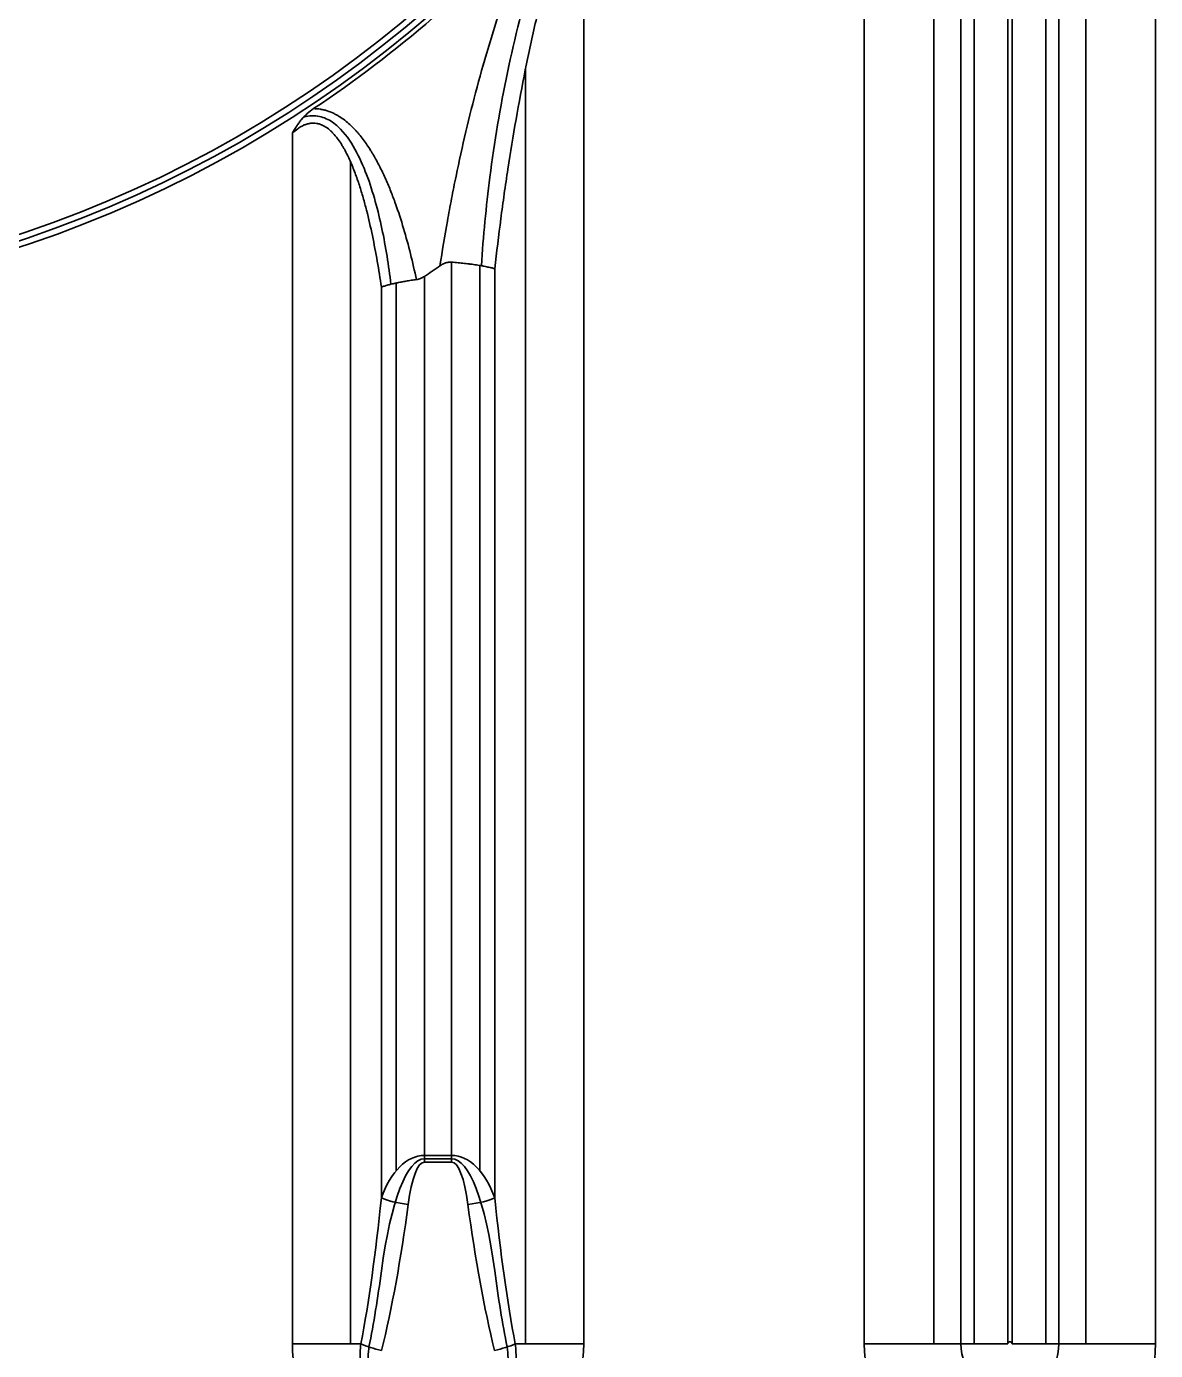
# Model space of a CAD drawing. Header units: millimetres. Extents: x 126 to 861, y 86 to 521.
# Drawn here: x 447.4 to 483.11, y 256.11 to 298 of the extents above; entities that cross this region are included whole.
import ezdxf

# ---------------------------------------------------------------- set-up
doc = ezdxf.new("R2010")
doc.units = ezdxf.units.MM
doc.layers.add('10', color=7, linetype='Continuous', true_color=0xffffff)

msp = doc.modelspace()

# ---------------------------------------------------------------- linework, layer by layer
at = {"layer": '10', "color": 7, "linetype": 'Continuous', "lineweight": 35}
for p, q in [((473.901, 256.318), (473.901, 400.033)), ((476.104, 400.033), (476.104, 256.318)), ((476.958, 256.318), (476.958, 400.033)), ((477.372, 256.318), (477.372, 400.033)), ((478.44, 256.318), (478.44, 400.033)), ((478.574, 400.033), (478.574, 256.318)), ((479.642, 400.033), (479.642, 256.318)), ((480.056, 400.033), (480.056, 256.318)), ((480.911, 256.318), (480.911, 400.033)), ((483.113, 256.318), (483.113, 400.033)), ((465.023, 302.752), (465.023, 256.318)), ((463.185, 256.318), (463.185, 296.66)), ((455.811, 256.318), (455.811, 294.625)), ((457.649, 293.712), (457.649, 256.318)), ((460.847, 262.281), (460.847, 290.541)), ((461.738, 290.434), (461.738, 261.802)), ((462.211, 290.332), (462.211, 260.937)), ((459.096, 261.802), (459.096, 289.882)), ((459.987, 290.091), (459.987, 262.281)), ((458.624, 260.937), (458.624, 289.75)), ((459.987, 262.073), (459.987, 262.281)), ((459.987, 262.281), (460.847, 262.281)), ((460.847, 262.281), (460.847, 262.073)), ((460.847, 262.176), (459.987, 262.176)), ((460.847, 262.073), (459.987, 262.073)), ((455.811, 256.318), (457.977, 256.318)), ((465.023, 256.318), (462.858, 256.318)), ((473.901, 256.318), (476.958, 256.318)), ((478.44, 256.318), (476.958, 256.318)), ((478.574, 256.318), (480.056, 256.318)), ((483.113, 256.318), (480.056, 256.318))]:
    msp.add_line(p, q, dxfattribs=at)
for centre, radius, start, end in [((435.292, 327.17), 37.663, 270, 360), ((435.292, 327.17), 38.051, 270, 360), ((435.292, 327.17), 37.855, 270, 0), ((435.292, 327.17), 38.19, 303.694, 317.9322), ((435.292, 327.17), 44.55, 303.6638, 304.4241), ((478.507, 256.318), 0.0669, 0, 180), ((460.417, 256.318), 4.606, 180, 0), ((478.507, 256.318), 4.606, 180, 0), ((478.507, 256.318), 1.549, 180, 0)]:
    msp.add_arc(centre, radius, start, end, dxfattribs=at)
for centre, major_axis, ratio, start_param, end_param in [((459.987, 259.421), (0, 2.86), 0.562156, 0, 1.012312), ((460.847, 259.421), (0, 2.86), 0.562156, 5.270873, 6.283185), ((459.987, 254.611), (0, 7.565), 0.212557, 0, 1.0102), ((459.987, 259.213), (0, 2.86), 0.212557, 0, 1.012312), ((460.847, 254.611), (0, 7.565), 0.212557, 5.272986, 6.283185), ((460.847, 259.213), (0, 2.86), 0.212557, 5.270873, 6.283185), ((455.811, 271.698), (0, 20.308), 0.163314, 3.853135, 4.153905), ((459.472, 260.937), (0.991, -0.132), 0.206179, 3.713857, 4.739766), ((455.811, 271.49), (0, 20.308), 0.212557, 3.853135, 4.153905), ((461.363, 260.937), (0.991, 0.132), 0.206179, 4.685012, 5.710921), ((465.023, 271.49), (0, 20.308), 0.212557, 2.129281, 2.430051), ((465.023, 271.698), (0, 20.308), 0.163314, 2.129281, 2.430051), ((455.811, 266.888), (0, 15.603), 0.212557, 3.959711, 4.154929), ((465.023, 266.888), (0, 15.603), 0.212557, 2.128256, 2.323474), ((458.63, 256.318), (0.971, -0.239), 0.202118, 4.025648, 4.762175), ((462.205, 256.318), (0.971, 0.239), 0.202118, 4.662603, 5.39913)]:
    msp.add_ellipse(centre, major_axis=major_axis, ratio=ratio, start_param=start_param, end_param=end_param, dxfattribs=at)
for points, knots in [([(465.023, 302.752), (464.958, 302.633), (464.897, 302.513), (464.782, 302.27), (464.728, 302.147), (464.65, 301.96), (464.624, 301.898), (464.575, 301.773), (464.55, 301.71), (464.478, 301.522), (464.432, 301.396), (464.299, 301.017), (464.216, 300.763), (464.058, 300.252), (463.983, 299.995), (463.84, 299.48), (463.772, 299.222), (463.64, 298.704), (463.577, 298.444), (463.395, 297.665), (463.283, 297.144), (463.072, 296.101), (462.974, 295.578), (462.791, 294.532), (462.705, 294.008), (462.585, 293.222), (462.547, 292.959), (462.472, 292.434), (462.437, 292.172), (462.333, 291.384), (462.269, 290.858), (462.211, 290.332)], [0, 0, 0, 0, 0.03125, 0.03125, 0.0625, 0.0625, 0.078125, 0.078125, 0.09375, 0.09375, 0.125, 0.125, 0.1875, 0.1875, 0.25, 0.25, 0.3125, 0.3125, 0.375, 0.375, 0.5, 0.5, 0.625, 0.625, 0.75, 0.75, 0.8125, 0.8125, 0.875, 0.875, 1, 1, 1, 1]), ([(461.788, 290.425), (461.847, 291.356), (461.937, 292.291), (462.199, 294.334), (462.383, 295.438), (462.843, 297.641), (463.118, 298.742), (463.635, 300.362), (463.825, 300.897), (464.156, 301.688), (464.274, 301.95), (464.438, 302.273), (464.472, 302.338), (464.507, 302.402)], [0, 0, 0, 0, 0.230958, 0.230958, 0.504299, 0.504299, 0.777639, 0.777639, 0.914309, 0.914309, 0.982645, 0.982645, 1, 1, 1, 1]), ([(460.477, 290.422), (460.549, 290.895), (460.628, 291.368), (460.754, 292.077), (460.798, 292.314), (460.889, 292.786), (460.936, 293.022), (461.082, 293.73), (461.186, 294.201), (461.407, 295.14), (461.524, 295.609), (461.775, 296.544), (461.908, 297.01), (462.192, 297.94), (462.343, 298.403), (462.545, 298.981), (462.587, 299.096), (462.671, 299.326), (462.713, 299.441), (462.844, 299.785), (462.934, 300.013), (463.121, 300.467), (463.219, 300.692), (463.423, 301.14), (463.53, 301.362), (463.643, 301.582)], [0, 0, 0, 0, 0.125, 0.125, 0.1875, 0.1875, 0.25, 0.25, 0.375, 0.375, 0.5, 0.5, 0.625, 0.625, 0.75, 0.75, 0.78125, 0.78125, 0.8125, 0.8125, 0.875, 0.875, 0.9375, 0.9375, 1, 1, 1, 1]), ([(455.811, 294.625), (455.821, 294.644), (455.832, 294.662), (455.853, 294.7), (455.886, 294.755), (455.944, 294.846), (455.993, 294.917), (456.032, 294.969), (456.045, 294.986), (456.071, 295.02), (456.085, 295.036), (456.154, 295.118), (456.213, 295.18), (456.339, 295.295), (456.406, 295.348), (456.478, 295.396)], [0, 0, 0, 0, 0.0625, 0.0625, 0.125, 0.25, 0.375, 0.375, 0.4375, 0.4375, 0.5, 0.5, 0.75, 0.75, 1, 1, 1, 1]), ([(456.478, 295.396), (456.552, 295.395), (456.625, 295.389), (456.733, 295.372), (456.769, 295.365), (456.839, 295.348), (456.873, 295.338), (456.975, 295.306), (457.042, 295.28), (457.138, 295.234), (457.17, 295.218), (457.216, 295.192), (457.232, 295.183), (457.263, 295.166), (457.278, 295.156), (457.353, 295.11), (457.41, 295.069), (457.521, 294.984), (457.574, 294.939), (457.677, 294.845), (457.727, 294.796), (457.799, 294.719), (457.823, 294.693), (457.87, 294.641), (457.893, 294.614), (458.005, 294.48), (458.089, 294.368), (458.207, 294.195), (458.245, 294.137), (458.301, 294.047), (458.319, 294.018), (458.355, 293.958), (458.373, 293.928), (458.46, 293.777), (458.526, 293.654), (458.65, 293.407), (458.708, 293.282), (458.82, 293.03), (458.874, 292.903), (458.975, 292.647), (459.024, 292.518), (459.163, 292.129), (459.248, 291.867), (459.405, 291.338), (459.478, 291.071), (459.612, 290.533), (459.674, 290.262), (459.732, 289.989)], [0, 0, 0, 0, 0.03125, 0.03125, 0.046875, 0.046875, 0.0625, 0.0625, 0.09375, 0.09375, 0.109375, 0.109375, 0.117188, 0.117188, 0.125, 0.125, 0.15625, 0.15625, 0.1875, 0.1875, 0.21875, 0.21875, 0.234375, 0.234375, 0.25, 0.25, 0.3125, 0.3125, 0.34375, 0.34375, 0.359375, 0.359375, 0.375, 0.375, 0.4375, 0.4375, 0.5, 0.5, 0.5625, 0.5625, 0.625, 0.625, 0.75, 0.75, 0.875, 0.875, 1, 1, 1, 1]), ([(458.624, 289.75), (458.584, 290.024), (458.541, 290.296), (458.446, 290.839), (458.395, 291.109), (458.283, 291.647), (458.222, 291.914), (458.121, 292.313), (458.085, 292.445), (458.01, 292.709), (457.97, 292.84), (457.885, 293.101), (457.84, 293.231), (457.768, 293.424), (457.743, 293.488), (457.691, 293.616), (457.664, 293.679), (457.608, 293.805), (457.579, 293.868), (457.518, 293.991), (457.486, 294.052), (457.436, 294.142), (457.419, 294.172), (457.384, 294.231), (457.365, 294.261), (457.31, 294.347), (457.271, 294.404), (457.189, 294.512), (457.145, 294.565), (457.075, 294.64), (457.051, 294.664), (457.013, 294.699), (457, 294.71), (456.974, 294.733), (456.961, 294.744), (456.893, 294.797), (456.835, 294.835), (456.757, 294.873), (456.741, 294.88), (456.709, 294.893), (456.692, 294.899), (456.659, 294.91), (456.642, 294.915), (456.608, 294.923), (456.557, 294.933), (456.488, 294.939), (456.436, 294.938), (456.4, 294.935), (456.383, 294.933), (456.347, 294.927), (456.33, 294.924), (456.295, 294.916), (456.278, 294.911), (456.227, 294.896), (456.194, 294.883), (456.129, 294.854), (456.098, 294.838), (456.037, 294.802), (456.007, 294.782), (455.919, 294.72), (455.864, 294.674), (455.811, 294.625)], [0, 0, 0, 0, 0.125, 0.125, 0.25, 0.25, 0.375, 0.375, 0.4375, 0.4375, 0.5, 0.5, 0.5625, 0.5625, 0.59375, 0.59375, 0.625, 0.625, 0.65625, 0.65625, 0.6875, 0.6875, 0.703125, 0.703125, 0.71875, 0.71875, 0.75, 0.75, 0.78125, 0.78125, 0.796875, 0.796875, 0.804687, 0.804687, 0.8125, 0.8125, 0.84375, 0.84375, 0.851562, 0.851562, 0.859375, 0.859375, 0.867187, 0.867187, 0.875, 0.890625, 0.898437, 0.898437, 0.90625, 0.90625, 0.914062, 0.914062, 0.921875, 0.921875, 0.9375, 0.9375, 0.953125, 0.953125, 0.96875, 0.96875, 1, 1, 1, 1]), ([(456.164, 295.126), (456.252, 295.152), (456.342, 295.169), (456.511, 295.174), (456.588, 295.167), (456.739, 295.135), (456.813, 295.11), (457.019, 295.016), (457.144, 294.926), (457.472, 294.622), (457.643, 294.371), (457.932, 293.855), (458.051, 293.585), (458.261, 293.031), (458.352, 292.745), (458.591, 291.887), (458.709, 291.308), (458.85, 290.431), (458.891, 290.137), (458.927, 289.842)], [0, 0, 0, 0, 0.039566, 0.039566, 0.073848, 0.073848, 0.10813, 0.10813, 0.176694, 0.176694, 0.313821, 0.313821, 0.450949, 0.450949, 0.588077, 0.588077, 0.862332, 0.862332, 1, 1, 1, 1]), ([(460.847, 290.541), (460.814, 290.543), (460.781, 290.542), (460.732, 290.535), (460.716, 290.531), (460.691, 290.525), (460.683, 290.523), (460.668, 290.518), (460.66, 290.516), (460.621, 290.502), (460.591, 290.488), (460.533, 290.458), (460.505, 290.44), (460.477, 290.422)], [0, 0, 0, 0, 0.25, 0.25, 0.375, 0.375, 0.4375, 0.4375, 0.5, 0.5, 0.75, 0.75, 1, 1, 1, 1]), ([(460.847, 290.541), (460.916, 290.535), (460.984, 290.529), (461.118, 290.516), (461.185, 290.509), (461.284, 290.498), (461.316, 290.494), (461.365, 290.488), (461.381, 290.486), (461.413, 290.482), (461.429, 290.48), (461.508, 290.469), (461.63, 290.452), (461.744, 290.433), (461.813, 290.421), (461.826, 290.419), (461.853, 290.414), (461.866, 290.411), (461.905, 290.404), (461.931, 290.399), (462.004, 290.384), (462.05, 290.374), (462.114, 290.358), (462.145, 290.351), (462.179, 290.341), (462.193, 290.337), (462.199, 290.336), (462.202, 290.335), (462.206, 290.334), (462.209, 290.333), (462.211, 290.332)], [0, 0, 0, 0, 0.125, 0.125, 0.25, 0.25, 0.3125, 0.3125, 0.34375, 0.34375, 0.375, 0.375, 0.5, 0.625, 0.625, 0.65625, 0.65625, 0.6875, 0.6875, 0.75, 0.75, 0.875, 0.875, 0.9375, 0.96875, 0.984375, 0.984375, 0.992187, 0.992187, 1, 1, 1, 1]), ([(459.732, 289.989), (459.675, 289.982), (459.619, 289.974), (459.508, 289.957), (459.4, 289.94), (459.296, 289.922), (459.219, 289.907), (459.194, 289.902), (459.145, 289.892), (459.121, 289.887), (459.049, 289.872), (458.958, 289.851), (458.875, 289.829), (458.815, 289.813), (458.796, 289.807), (458.758, 289.796), (458.721, 289.785), (458.679, 289.77), (458.651, 289.76), (458.639, 289.756), (458.633, 289.754), (458.631, 289.753), (458.627, 289.752), (458.626, 289.751), (458.624, 289.75)], [0, 0, 0, 0, 0.125, 0.125, 0.25, 0.375, 0.375, 0.4375, 0.4375, 0.5, 0.5, 0.625, 0.75, 0.75, 0.8125, 0.8125, 0.875, 0.9375, 0.96875, 0.984375, 0.984375, 0.992187, 0.992187, 1, 1, 1, 1]), ([(459.732, 289.989), (459.778, 289.995), (459.822, 290.007), (459.875, 290.029), (459.886, 290.034), (459.907, 290.044), (459.917, 290.049), (459.948, 290.066), (459.968, 290.078), (459.987, 290.091)], [0, 0, 0, 0, 0.5, 0.5, 0.625, 0.625, 0.75, 0.75, 1, 1, 1, 1]), ([(462.858, 256.318), (462.87, 256.226), (462.878, 256.135), (462.885, 255.952), (462.882, 255.77), (462.862, 255.589), (462.84, 255.453), (462.831, 255.408), (462.812, 255.318), (462.801, 255.273), (462.766, 255.14), (462.71, 254.966), (462.638, 254.799), (462.578, 254.676), (462.546, 254.615), (462.512, 254.554), (462.489, 254.515), (462.477, 254.495), (462.417, 254.397), (462.313, 254.245), (462.196, 254.106), (462.071, 253.972), (462.005, 253.909), (461.901, 253.818), (461.865, 253.788), (461.792, 253.731), (461.755, 253.704), (461.642, 253.624), (461.564, 253.576), (461.443, 253.51), (461.402, 253.489), (461.339, 253.459), (461.318, 253.45), (461.276, 253.431), (461.254, 253.422), (461.147, 253.379), (460.972, 253.321), (460.791, 253.284), (460.654, 253.266), (460.608, 253.261), (460.538, 253.257), (460.515, 253.256), (460.468, 253.254), (460.445, 253.253), (460.329, 253.253), (460.237, 253.259), (460.1, 253.277), (460.031, 253.288), (459.963, 253.302), (459.918, 253.312), (459.895, 253.318), (459.783, 253.347), (459.695, 253.376), (459.523, 253.445), (459.44, 253.484), (459.338, 253.539), (459.317, 253.55), (459.277, 253.574), (459.218, 253.609), (459.16, 253.647), (459.046, 253.726), (458.974, 253.783), (458.869, 253.873), (458.835, 253.905), (458.769, 253.969), (458.736, 254.002), (458.642, 254.103), (458.582, 254.173), (458.471, 254.318), (458.419, 254.394), (458.359, 254.492), (458.347, 254.511), (458.324, 254.551), (458.312, 254.571), (458.279, 254.632), (458.258, 254.673), (458.197, 254.796), (458.125, 254.964), (458.069, 255.138), (458.034, 255.271), (458.023, 255.315), (458.004, 255.405), (457.995, 255.451), (457.973, 255.587), (457.952, 255.769), (457.95, 255.952), (457.956, 256.134), (457.964, 256.226), (457.977, 256.318)], [0, 0, 0, 0, 0.03125, 0.03125, 0.0625, 0.09375, 0.09375, 0.109375, 0.109375, 0.125, 0.125, 0.15625, 0.1875, 0.1875, 0.203125, 0.210937, 0.210937, 0.21875, 0.21875, 0.25, 0.28125, 0.28125, 0.3125, 0.3125, 0.328125, 0.328125, 0.34375, 0.34375, 0.375, 0.375, 0.390625, 0.390625, 0.398437, 0.398437, 0.40625, 0.40625, 0.4375, 0.46875, 0.46875, 0.484375, 0.484375, 0.492187, 0.492187, 0.5, 0.5, 0.53125, 0.53125, 0.546875, 0.554687, 0.554687, 0.5625, 0.5625, 0.59375, 0.59375, 0.625, 0.625, 0.632812, 0.632812, 0.640625, 0.65625, 0.65625, 0.6875, 0.6875, 0.703125, 0.703125, 0.71875, 0.71875, 0.75, 0.75, 0.78125, 0.78125, 0.789062, 0.789062, 0.796875, 0.796875, 0.8125, 0.8125, 0.84375, 0.875, 0.875, 0.890625, 0.890625, 0.90625, 0.90625, 0.9375, 0.96875, 0.96875, 1, 1, 1, 1]), ([(462.601, 256.221), (462.637, 255.99), (462.64, 255.752), (462.574, 255.22), (462.488, 254.936), (462.218, 254.396), (462.041, 254.156), (461.596, 253.74), (461.341, 253.578), (460.906, 253.425), (460.759, 253.392), (460.457, 253.361), (460.301, 253.364), (459.848, 253.429), (459.558, 253.548), (459.18, 253.802), (459.062, 253.9), (458.848, 254.114), (458.752, 254.23), (458.58, 254.479), (458.506, 254.61), (458.381, 254.881), (458.33, 255.024), (458.253, 255.314), (458.227, 255.46), (458.201, 255.757), (458.201, 255.908), (458.219, 256.112), (458.225, 256.167), (458.234, 256.221)], [0, 0, 0, 0, 0.087211, 0.087211, 0.19873, 0.19873, 0.310248, 0.310248, 0.421766, 0.421766, 0.477526, 0.477526, 0.533285, 0.533285, 0.644803, 0.644803, 0.700562, 0.700562, 0.756321, 0.756321, 0.812081, 0.812081, 0.86784, 0.86784, 0.923599, 0.923599, 0.979358, 0.979358, 1, 1, 1, 1])]:
    msp.add_open_spline(points, degree=3, knots=knots, dxfattribs=at)

doc.saveas('drawing.dxf')
